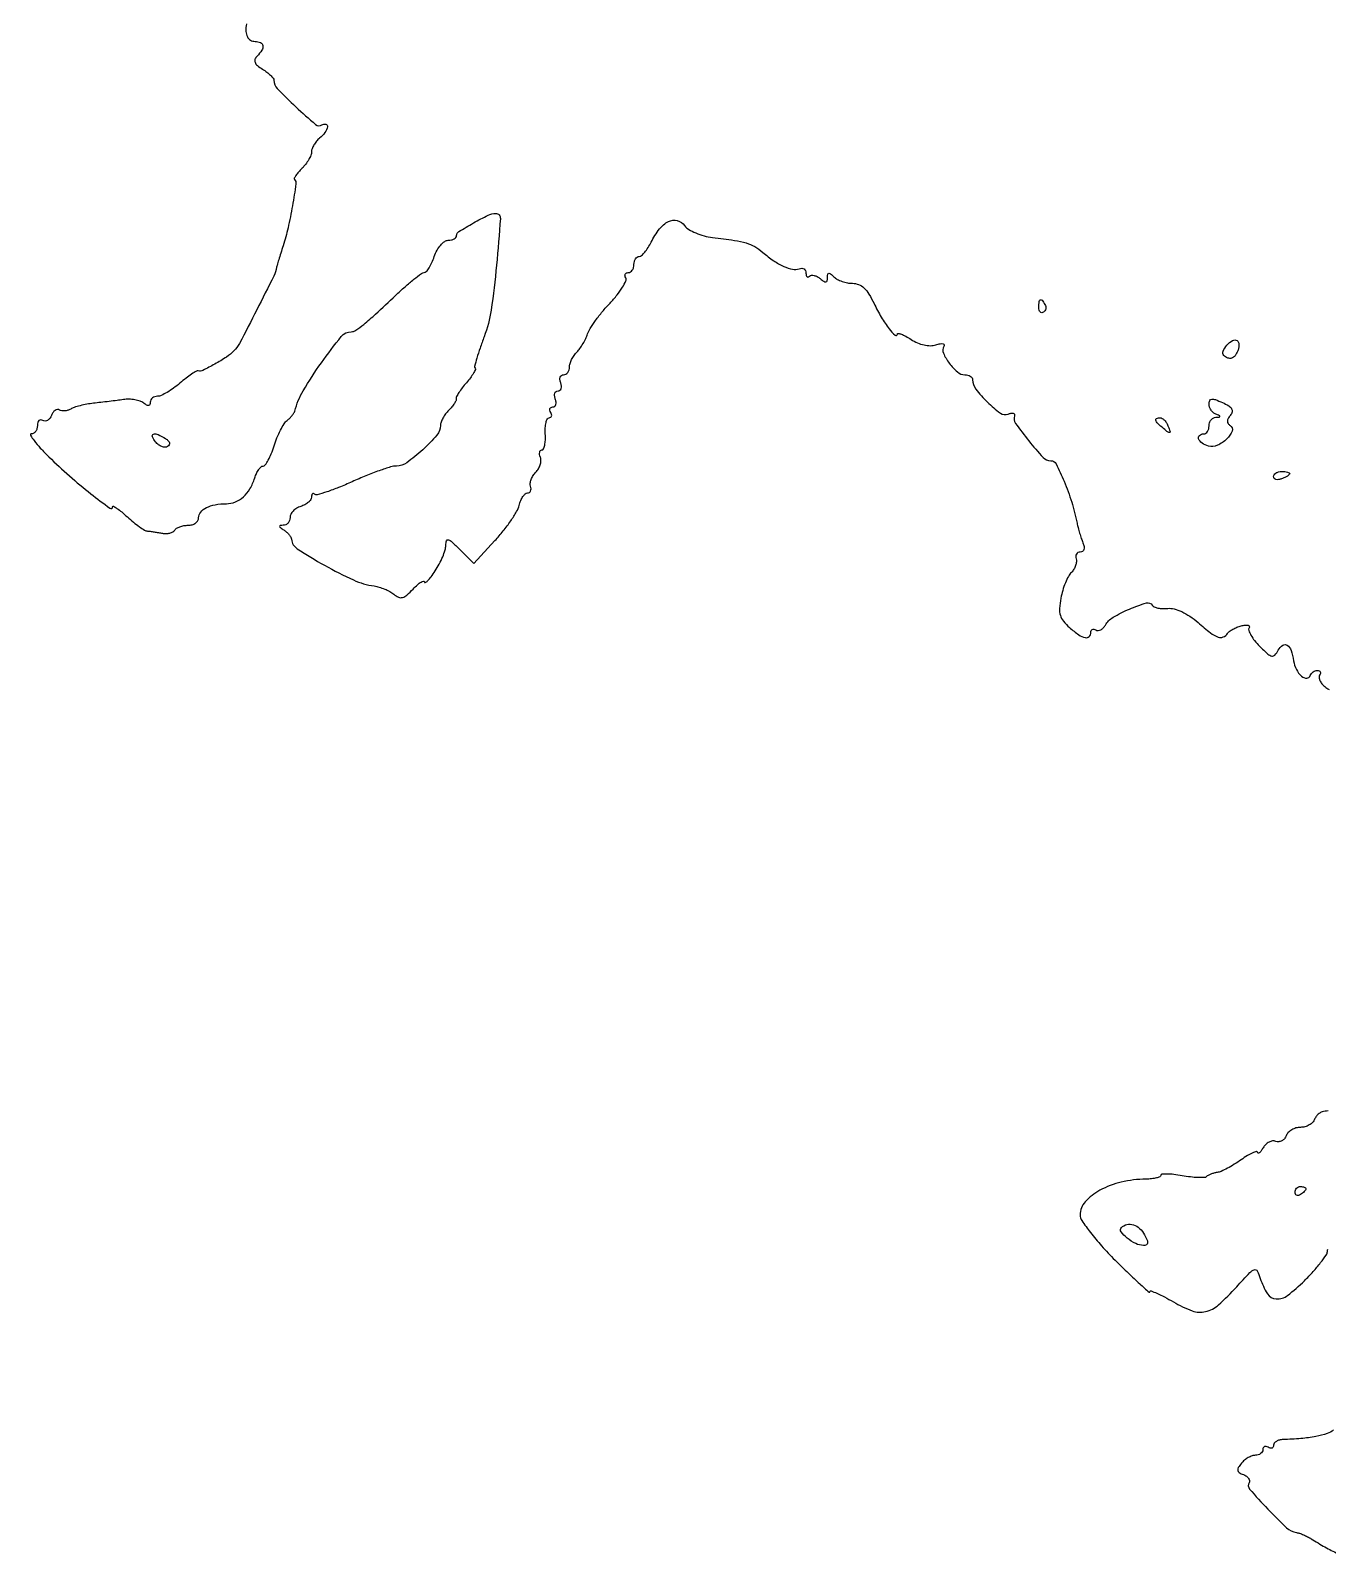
# Model space of a CAD drawing. Extents: x 1 to 489, y 0 to 572.
# Drawn here: x 0.7 to 242, y 2.7 to 286 of the extents above; entities that cross this region are included whole.
import ezdxf

# ---------------------------------------------------------------- set-up
doc = ezdxf.new("R2010")
doc.units = 0

msp = doc.modelspace()

# ---------------------------------------------------------------- linework, layer by layer
for points in [[(40.879241, 287.242986, 0.048838), (40.80025, 285.868025, 0.10621), (41.062379, 284.849267, 0.146781), (41.645743, 284.229249, 0.131848), (42.5, 284, -0.101511), (43.506337, 283.793563, -0.262402), (43.941139, 283.225044, -0.180014), (43.750362, 282.357835, -0.053211), (42.882102, 281.282102, 0.100957), (42.48616, 280.683223, 0.195384), (42.487839, 280.118415, 0.124273), (42.921268, 279.531579, 0.03229), (43.882102, 278.841555, -0.022624), (44.693056, 278.282591, -0.029493), (45.377868, 277.696714, -0.029951), (45.872448, 277.159658, -0.17278), (46, 276.80156, 0.193836), (46.633767, 275.228179, 0.013536), (50.094409, 271.819186, 0.011177), (53.75679, 268.551834, 0.32576), (54.937847, 268.461587, -0.197086), (55.670969, 268.583202, -0.400002), (55.966554, 268.136913, -0.115573), (55.504756, 267.063132, -0.060522), (54.5, 266, 0.045898), (53.926065, 265.427146, 0.040787), (53.440625, 264.737122, 0.04303), (53.107225, 264.039006, 0.090127), (53, 263.448984, -0.095646), (52.879778, 262.826258, -0.034669), (52.485937, 262.012469, -0.03285), (51.919694, 261.15889, -0.033513), (51.25, 260.392857, 0.018052), (50.603401, 259.697802, 0.029329), (50.112603, 259.058259, 0.029414), (49.800397, 258.533981, 0.326702), (49.835459, 258.30699, -0.237452), (50.101942, 257.498852, -0.005566), (49.450578, 253.433645, -0.012925), (48.634685, 249.321349, -0.023132), (47.722749, 246, 0.002014), (47.281326, 244.622874, 0.00277), (46.896398, 243.38125, 0.001771), (46.582497, 242.335239, 0.033139), (46.506915, 242, -0.076663), (45.979255, 240.344325, -0.002473), (42.820212, 234.070917, -0.002485), (39.600423, 227.831672, -0.076151), (38.566433, 226.423575, -0.050833), (37.179415, 225.293161, -0.01845), (35.006623, 223.974891, -0.012365), (32.793038, 222.811987, -0.181974), (31.93293, 222.726571, 0.202626), (31.58275, 222.677647, 0.01321), (30.698636, 222.117088, 0.017523), (29.656089, 221.362475, 0.01207), (28.52739, 220.439023, -0.02135), (27.342044, 219.505393, -0.024148), (26.127787, 218.716463, -0.024353), (25.042694, 218.15266, -0.108043), (24.344461, 218, 0.082092), (23.830971, 217.915121, 0.092262), (23.394935, 217.670282, 0.100656), (23.103381, 217.305673, 0.119028), (23, 216.877555, -0.093979), (22.918914, 216.449956, -0.278703), (22.69119, 216.275987, -0.161095), (22.31271, 216.356929, -0.034444), (21.75, 216.741068, 0.08689), (21.093556, 217.095018, 0.038229), (20.132812, 217.334962, 0.03634), (19.048915, 217.438979, 0.040427), (18, 217.3783, -0.002611), (16.824121, 217.220531, -0.001306), (15.335571, 217.032668, -0.001297), (13.793984, 216.846259, -0.001915), (12.440241, 216.69138, 0.017356), (11.181523, 216.507843, 0.016996), (9.929653, 216.236444, 0.017156), (8.849245, 215.923674, 0.059439), (8.190241, 215.617575, -0.061179), (7.668466, 215.377414, -0.055545), (7.086664, 215.260575, -0.059094), (6.535008, 215.277594, -0.101517), (6.104785, 215.435239, 0.167719), (5.716845, 215.522492, 0.120855), (5.296958, 215.368432, 0.092131), (4.906882, 214.985664, 0.061252), (4.611848, 214.430874, -0.069662), (4.308048, 213.88198, -0.099962), (3.893882, 213.513622, -0.123645), (3.43751, 213.381589, -0.148363), (3.007063, 213.495635, 0.137823), (2.624686, 213.605446, 0.191), (2.295825, 213.477243, 0.139718), (2.073848, 213.110255, 0.066686), (2, 212.559017, -0.0696), (1.916655, 211.963168, -0.085594), (1.673409, 211.457961, -0.100054), (1.312171, 211.120176, -0.138989), (0.888199, 211, 0.575381), (0.731951, 210.731208, 0.033039), (1.384269, 209.743639, 0.024373), (2.541755, 208.365321, 0.011988), (4.138199, 206.723027, 0.013676), (7.957468, 203.177629, 0.013972), (11.938287, 199.872427, 0.007938), (15.500945, 197.169044, 0.614495), (16, 197.42178, -0.561921), (16.166469, 197.523134, -0.03119), (16.804811, 197.141048, -0.024318), (17.687907, 196.469232, -0.012175), (18.739782, 195.540469, 0.015518), (19.862809, 194.562163, 0.019081), (20.971504, 193.723788, 0.017798), (21.940781, 193.097444, 0.116146), (22.489782, 192.923489, -0.013331), (22.996609, 192.871483, -0.004772), (23.716144, 192.771216, -0.00473), (24.503488, 192.646204, -0.00558), (25.246029, 192.512555, 0.05232), (25.955656, 192.452308, 0.056266), (26.64454, 192.543956, 0.063249), (27.211855, 192.764654, 0.130709), (27.555046, 193.089067, -0.119144), (27.90851, 193.438771, -0.04853), (28.52282, 193.732413, -0.044391), (29.274763, 193.932598, -0.042893), (30.059017, 194, 0.070064), (30.800831, 194.104462, 0.085884), (31.429836, 194.409197, 0.100135), (31.850381, 194.861803, 0.138142), (32, 195.393011, -0.175763), (32.3782, 196.435653, -0.101976), (33.433749, 197.274673, -0.074079), (35.07832, 197.820515, -0.043171), (37.153216, 198, 0.096492), (38.831267, 198.32688, 0.088349), (40.323267, 199.2644, 0.077636), (41.546393, 200.781336, 0.054124), (42.435456, 202.79664, -0.033048), (42.765931, 203.640155, -0.043754), (43.180524, 204.352763, -0.050506), (43.613166, 204.850739, -0.19091), (43.989836, 205, 0.244864), (44.389286, 205.208099, 0.027859), (44.942666, 206.101562, 0.028615), (45.515535, 207.313323, 0.01941), (46.032789, 208.75, -0.020154), (46.578594, 210.258928, -0.021242), (47.235664, 211.692187, -0.021459), (47.90458, 212.873468, -0.083579), (48.459576, 213.5, 0.025288), (48.947866, 213.936685, 0.025097), (49.390881, 214.421496, 0.025908), (49.733804, 214.883624, 0.082838), (49.890256, 215.232752, -0.069348), (51.464537, 219.014472, -0.021267), (54.839271, 224.216674, -0.014619), (58.541058, 229.114212, -0.227384), (60.388134, 230, 0.151027), (61.241915, 230.263908, 0.021691), (62.721925, 231.372653, 0.014755), (64.925317, 233.289014, 0.00316), (68.628027, 236.75, -0.008729), (70.409384, 238.378273, -0.012552), (72.046547, 239.751563, -0.008361), (73.446994, 240.829831, -0.161232), (73.960991, 241, 0.220764), (74.351459, 241.181236, 0.034937), (74.863818, 241.88125, 0.033192), (75.388082, 242.850961, 0.023464), (75.850155, 244, -0.043127), (76.365007, 245.147871, -0.051507), (77.044661, 246.11875, -0.059582), (77.777884, 246.785692, -0.156016), (78.44798, 247, 0.055141), (79.041685, 247.065675, 0.074741), (79.544094, 247.26028, 0.094217), (79.881121, 247.547996, 0.170701), (80, 247.886059, -0.25944), (80.402931, 248.61033, -0.01006), (83.130152, 250.227748, -0.014613), (85.871878, 251.675962, -0.114683), (87.266046, 252, -0.434896), (88.133112, 251.069925, -0.005818), (87.420501, 242.370137, -0.013404), (86.411747, 234.016265, -0.054223), (85.117988, 229.059604, 0.008196), (84.35293, 226.945796, 0.012828), (83.771772, 225.10123, 0.00692), (83.351583, 223.557336, 0.265294), (83.442676, 223.223991, -0.315231), (83.491454, 222.947557, -0.0257), (83.127941, 222.261872, -0.027209), (82.562581, 221.423427, -0.017009), (81.816251, 220.50368, 0.015527), (81.052008, 219.567542, 0.021365), (80.429123, 218.677987, 0.018734), (79.98361, 217.918813, 0.179687), (79.933018, 217.553579, -0.169175), (79.893478, 217.217866, -0.030415), (79.579654, 216.661051, -0.029791), (79.113588, 216.026646, -0.023061), (78.535714, 215.392857, 0.037934), (77.948035, 214.708535, 0.034727), (77.451116, 213.923472, 0.036538), (77.107625, 213.158082, 0.087421), (77, 212.547229, -0.180556), (76.337262, 210.771792, -0.028262), (73.687308, 208.044602, -0.02912), (70.731752, 205.629872, -0.157997), (68.788205, 205, 0.074309), (67.721537, 204.840594, 0.010573), (65.612355, 204.146699, 0.011837), (63.136739, 203.207363, 0.009843), (60.549565, 202.095145, -0.010065), (58.052789, 201.023105, -0.015687), (55.857075, 200.211475, -0.009887), (54.036587, 199.642503, -0.273677), (53.571522, 199.761811, 0.129856), (53.354805, 199.887956, 0.259199), (53.167885, 199.842536, 0.155756), (53.039781, 199.616793, 0.05183), (53, 199.234054, -0.151506), (52.855093, 198.766808, -0.063849), (52.4125, 198.271223, -0.055052), (51.765138, 197.824236, -0.046779), (51, 197.5, 0.06077), (50.235286, 197.150468, 0.063046), (49.5875, 196.63086, 0.069989), (49.148573, 196.027698, 0.122947), (49, 195.432612, -0.085754), (48.905278, 194.884385, -0.092762), (48.632812, 194.416332, -0.098988), (48.226861, 194.100427, -0.113411), (47.75, 193.984687, 0.032638), (47.188457, 193.941078, 0.401392), (47.067639, 193.786885, 0.21442), (47.202313, 193.55234, 0.015542), (47.83541, 193.122884, -0.039842), (48.353584, 192.733361, -0.039049), (48.8072, 192.264142, -0.041802), (49.137249, 191.788761, -0.103853), (49.268375, 191.388197, 0.224786), (50.351714, 189.627623, 0.015817), (55.431273, 186.545893, 0.022296), (60.805315, 183.822082, 0.07147), (64.652469, 182.708199, -0.039314), (65.587018, 182.501454, -0.026314), (66.616575, 182.126895, -0.026532), (67.581857, 181.655134, -0.046304), (68.316168, 181.152567, 0.071524), (69.188604, 180.617768, 0.170218), (69.937188, 180.565349, 0.1146), (70.750856, 181.005112, 0.024272), (71.913698, 182.137741, -0.019835), (72.716129, 182.933316, -0.046367), (73.389084, 183.443602, -0.107028), (73.823114, 183.598535, -0.450596), (74.006589, 183.438561, 0.56809), (74.177688, 183.338191, 0.075001), (74.594872, 183.656952, 0.0323), (75.235573, 184.411405, 0.013629), (76, 185.5, 0.024371), (76.760939, 186.780383, 0.023387), (77.405128, 188.146165, 0.024064), (77.857825, 189.402541, 0.073645), (77.993411, 190.295455, -0.075293), (78.119015, 191.104759, -0.412901), (78.472501, 191.290302, -0.113053), (79.130848, 190.909026, -0.008827), (80.601692, 189.489217), (83.203384, 186.887525), (87.13288, 191.143935, 0.017611), (88.679441, 192.942286, 0.01821), (90.077645, 194.825599, 0.018255), (91.165726, 196.539293, 0.070944), (91.639596, 197.700173, -0.037527), (91.932227, 198.58049, -0.049474), (92.333642, 199.324426, -0.058876), (92.776733, 199.838583, -0.187628), (93.191741, 200, 0.143638), (93.529425, 200.099052, 0.144863), (93.758761, 200.364565, 0.115203), (93.838295, 200.766611, 0.072039), (93.752976, 201.241071, -0.111891), (93.695768, 201.817655, -0.057792), (93.868493, 202.525264, -0.053169), (94.227072, 203.246996, -0.054567), (94.727153, 203.87001, 0.062595), (95.21867, 204.502839, 0.058215), (95.552785, 205.252941, 0.062316), (95.687722, 206.001815, 0.105441), (95.588895, 206.628939, -0.050554), (95.44614, 207.154164, -0.092014), (95.454625, 207.597251, -0.141471), (95.607221, 207.887706, -0.204268), (95.87062, 208, 0.298648), (96.170726, 208.196805, 0.050829), (96.388739, 208.88125, 0.041196), (96.509955, 209.850238, 0.025386), (96.5, 211, -0.028286), (96.496709, 212.149607, -0.045477), (96.637817, 213.11875, -0.05836), (96.886258, 213.795022, -0.282728), (97.219782, 214, 0.136646), (97.510793, 214.081045, 0.190859), (97.672625, 214.29375, 0.14052), (97.670684, 214.617167, 0.067191), (97.5, 215, -0.079467), (97.340647, 215.382252, -0.157566), (97.36538, 215.70625, -0.184509), (97.56712, 215.921216, -0.113538), (97.909598, 216, 0.172457), (98.252873, 216.122029, 0.149855), (98.46628, 216.440625, 0.105471), (98.506416, 216.925826, 0.059765), (98.361626, 217.5, -0.062927), (98.220718, 218.07401, -0.109632), (98.271065, 218.559375, -0.151303), (98.499837, 218.878421, -0.163532), (98.861626, 219, 0.163532), (99.223415, 219.121579, 0.151303), (99.452188, 219.440625, 0.109632), (99.502534, 219.92599, 0.062927), (99.361626, 220.5, -0.06502), (99.22328, 221.073899, -0.112257), (99.280284, 221.559375, -0.151946), (99.519085, 221.878743, -0.158089), (99.893011, 222, 0.128187), (100.315174, 222.110039, 0.100736), (100.674822, 222.419643, 0.089262), (100.916635, 222.882776, 0.07593), (101, 223.428571, -0.075462), (101.098046, 224.074515, -0.038439), (101.40187, 224.83937, -0.037085), (101.844489, 225.596374, -0.045574), (102.368068, 226.225211, 0.039502), (102.938203, 226.893326, 0.022706), (103.520456, 227.77804, 0.022579), (104.027853, 228.725859, 0.034772), (104.369973, 229.59032, -0.063937), (104.839518, 230.600694, -0.016242), (105.855404, 232.100978, -0.016292), (107.13777, 233.752358, -0.015836), (108.536693, 235.332883, 0.019873), (109.847111, 236.83771, 0.029627), (110.857362, 238.260392, 0.029385), (111.508807, 239.454318, 0.253826), (111.475772, 240.039202, -0.086987), (111.329205, 240.406117, -0.165852), (111.367483, 240.717766, -0.178985), (111.583483, 240.925401, -0.103223), (111.940983, 241, 0.140337), (112.344827, 241.115626, 0.099915), (112.688914, 241.440625, 0.085131), (112.920655, 241.926682, 0.06887), (113, 242.5, -0.061151), (113.070414, 243.073588, -0.079691), (113.277721, 243.559375, -0.097518), (113.584851, 243.884583, -0.15614), (113.945434, 244, 0.181615), (114.393884, 244.168446, 0.037434), (114.996363, 244.780717, 0.034877), (115.626665, 245.640167, 0.026694), (116.195434, 246.657759, -0.050927), (117.729372, 249.11496, -0.113229), (119.427489, 250.503573, -0.180431), (121.046435, 250.670824, -0.170941), (122.423724, 249.743282, 0.095217), (123.196003, 249.036086, 0.037057), (124.487673, 248.367735, 0.035005), (126.032132, 247.832788, 0.03647), (127.615155, 247.527449, -0.006884), (131.679327, 246.990305, -0.035608), (133.89206, 246.503949, -0.059291), (135.453228, 245.832849, -0.045949), (136.964418, 244.762495, 0.027236), (138.988509, 243.212114, 0.044402), (140.874738, 242.155953, 0.055116), (142.50884, 241.629671, 0.137287), (143.75, 241.718461, -0.094158), (144.226921, 241.793725, -0.135595), (144.632812, 241.667819, -0.142696), (144.902783, 241.358132, -0.108804), (145, 240.916667, 0.052622), (145.045861, 240.482122, 0.158261), (145.193285, 240.227139, 0.258618), (145.408384, 240.177565, 0.12712), (145.657991, 240.324657, -0.171918), (146.010146, 240.492554, -0.082297), (146.516912, 240.462194, -0.066538), (147.095866, 240.246292, -0.050768), (147.657991, 239.868879, 0.025881), (148.324231, 239.371825, 0.188041), (148.706853, 239.287275, 0.304866), (148.931893, 239.495284, 0.058285), (149, 240.077555, -0.043106), (149.052977, 240.690915, -0.336055), (149.25, 240.874491, -0.204211), (149.579266, 240.772205, -0.020332), (150.2, 240.2, 0.074329), (150.821929, 239.739828, 0.038561), (151.709343, 239.3525, 0.037277), (152.702385, 239.088393, 0.046388), (153.653083, 239, -0.096801), (154.79439, 238.77695, -0.091667), (155.792683, 238.138729, -0.067358), (156.721135, 237.001416, -0.02789), (157.665142, 235.25, 0.022894), (159.006673, 232.700429, 0.029883), (160.472464, 230.510746, 0.054751), (161.57632, 229.347107, 0.638559), (162, 229.543581, -0.461572), (162.175144, 229.692886, -0.052312), (162.747765, 229.538424, -0.035207), (163.568465, 229.15367, -0.017819), (164.545583, 228.56209, 0.043546), (165.726886, 227.927433, 0.047889), (166.963728, 227.530884, 0.05199), (168.147781, 227.39931, 0.07869), (169.170812, 227.554214, -0.027743), (169.969006, 227.759608, -0.096309), (170.499517, 227.761922, -0.278433), (170.706461, 227.576435, -0.215885), (170.666932, 227.270102, 0.244249), (170.573659, 226.019717, 0.057857), (171.646925, 224.146287, 0.057108), (173.16943, 222.511733, 0.178558), (174.556704, 222, -0.062107), (175.108576, 221.931184, -0.08042), (175.576032, 221.728788, -0.097917), (175.888898, 221.428845, -0.154019), (176, 221.076725, 0.16589), (176.593237, 219.337886, 0.035504), (178.747491, 216.923637, 0.03328), (181.166356, 214.866602, 0.256569), (182.588127, 214.672191, -0.043412), (183.141759, 214.831173, -0.109496), (183.558596, 214.820643, -0.216041), (183.772253, 214.651748, -0.201278), (183.79437, 214.372681, 0.235985), (184.002757, 212.948884, 0.017314), (186.444251, 209.693164, 0.018094), (189.106102, 206.622795, 0.208015), (190.538322, 206, -0.282076), (191.523387, 205.396234, -0.017713), (193.023494, 202.173455, -0.024371), (194.436488, 198.320367, -0.025684), (195.43966, 194.414434, 0.013518), (195.638361, 193.554486, 0.008203), (195.917389, 192.548302, 0.008216), (196.22727, 191.558312, 0.014328), (196.520898, 190.75, -0.047675), (196.730976, 190.024394, -0.116366), (196.706017, 189.471982, -0.178703), (196.457055, 189.130893, -0.147713), (196.023655, 189, 0.113524), (195.602497, 188.903129, 0.140789), (195.304512, 188.635435, 0.130397), (195.179972, 188.232585, 0.09081), (195.247024, 187.758929, -0.10562), (195.310705, 187.189087, -0.058663), (195.15994, 186.503169, -0.054639), (194.83264, 185.812823, -0.058443), (194.36964, 185.226782, 0.074714), (193.828008, 184.493588, 0.025241), (193.264997, 183.287138, 0.024457), (192.768423, 181.870978, 0.025731), (192.422153, 180.436735, 0.029919), (192.181966, 178.534877, 0.088427), (192.326743, 177.23107, 0.099062), (192.899468, 176.142851, 0.043629), (194.035881, 174.968881, 0.025412), (195.738178, 173.637774, 0.097105), (196.962645, 173.092106, 0.25682), (197.681788, 173.296686, 0.200334), (198, 174.059017, -0.100016), (198.072525, 174.417956, -0.176854), (198.275696, 174.636558, -0.168473), (198.580248, 174.678876, -0.089697), (198.93854, 174.537985, 0.153741), (199.360159, 174.43101, 0.103426), (199.843527, 174.561011, 0.084433), (200.316219, 174.910984, 0.063788), (200.701397, 175.43091, -0.134475), (202.121999, 176.873985, -0.031293), (205.192736, 178.408154, -0.02676), (208.32399, 179.541448, -0.340007), (209.422183, 179.125911, 0.156104), (209.786753, 178.814125, 0.04819), (210.485327, 178.596881, 0.042924), (211.361105, 178.491813, 0.03575), (212.2983, 178.527316, -0.09112), (213.484781, 178.44126, -0.04542), (214.907354, 177.930156, -0.039817), (216.437957, 177.063339, -0.030727), (217.95813, 175.892473, 0.013711), (220.274344, 173.979532, 0.077679), (221.668704, 173.203493, 0.185932), (222.639973, 173.217916, 0.160022), (223.425399, 173.879293, -0.096556), (223.771437, 174.253664, -0.03246), (224.401682, 174.655232, -0.030887), (225.173845, 175.019362, -0.030788), (225.985796, 175.286035, -0.033211), (226.72399, 175.42753, -0.093139), (227.247182, 175.394652, -0.234742), (227.469727, 175.203509, -0.243022), (227.447543, 174.915123, 0.22813), (227.393982, 174.406851, 0.04421), (227.791461, 173.544618, 0.03904), (228.478842, 172.536324, 0.027257), (229.397993, 171.511098, 0.011544), (230.928562, 170.049618, 0.131322), (231.664305, 169.66838, 0.269687), (232.236635, 169.851659, 0.056018), (232.876827, 170.744385, -0.11047), (233.714811, 171.68029, -0.317137), (234.540775, 171.685483, -0.164048), (235.256695, 170.719252, -0.040281), (235.71769, 168.76764, 0.080762), (236.232437, 167.175052, 0.094396), (237.20779, 165.923563, 0.18198), (238.171518, 165.560244, 0.320229), (238.833333, 166.032046, -0.082665), (239.033821, 166.402018, -0.068236), (239.355357, 166.715663, -0.069182), (239.744456, 166.927508, -0.090351), (240.14235, 167, -0.103459), (240.471621, 166.931131, -0.179134), (240.67045, 166.739534, -0.165659), (240.705442, 166.451931, -0.086795), (240.570027, 166.113307, 0.165938), (240.471484, 165.682148, 0.078442), (240.620389, 165.124078, 0.064546), (240.981976, 164.529284, 0.050777), (241.51101, 163.990862, 0.047097), (242.316431, 163.441498, 0.12298)], [(242.140186, 85.055447, -0.051855), (241.606989, 85, 0.096313), (241.031441, 84.888097, 0.06686), (240.454091, 84.559375, 0.064359), (239.962529, 84.073431, 0.074185), (239.638374, 83.5, -0.105748), (239.264881, 82.926331, -0.066599), (238.625915, 82.440625, -0.062402), (237.831613, 82.11197, -0.067019), (237, 82, 0.069461), (236.16675, 81.883682, 0.063142), (235.367607, 81.542493, 0.066771), (234.721694, 81.038111, 0.102373), (234.339573, 80.442529, -0.085012), (234.009484, 79.886859, -0.093499), (233.522527, 79.494122, -0.100413), (232.956173, 79.323827, -0.115089), (232.397405, 79.400996, 0.126634), (231.80854, 79.468706, 0.083639), (231.155258, 79.263515, 0.074649), (230.538279, 78.822819, 0.068533), (230.056856, 78.208467, -0.020487), (229.670914, 77.604745, -0.061704), (229.344471, 77.242177, -0.229), (229.142799, 77.187601, -0.35028), (229.030409, 77.318094, 0.4672), (228.812984, 77.486669, 0.049639), (228.117087, 77.260823, 0.034128), (227.13146, 76.746141, 0.017329), (225.963931, 75.974317, -0.015956), (224.696291, 75.1313, -0.016778), (223.39818, 74.385627, -0.016654), (222.239198, 73.819261, -0.068988), (221.492875, 73.601833, 0.028719), (220.902694, 73.480261, 0.026772), (220.315994, 73.289667, 0.027778), (219.813617, 73.063404, 0.076821), (219.50156, 72.834893, -0.190112), (219.083375, 72.653307, -0.017867), (217.941696, 72.655378, -0.020912), (216.534866, 72.767262, -0.014922), (214.972615, 73.005008, 0.015217), (213.449252, 73.235916, 0.02605), (212.166956, 73.323136, 0.024929), (211.204578, 73.290382, 0.389857), (211, 73.067885, -0.297486), (210.830644, 72.808429, -0.041246), (210.192188, 72.588488, -0.036264), (209.303911, 72.42977, -0.022756), (208.25, 72.367712, 0.053547), (203.664482, 71.813391, 0.06788), (199.679123, 70.300331, 0.084425), (196.941923, 68.145777, 0.185975), (196, 65.700968, 0.151074), (196.326294, 64.645698, 0.014896), (197.909375, 62.4724, 0.017741), (200.010476, 59.951478, 0.013162), (202.5, 57.314358, 0.004679), (204.993703, 54.85482, 0.008424), (207.090625, 52.892323, 0.004033), (208.820842, 51.352059, 0.644541), (209, 51.433303, -0.519788), (209.199169, 51.573126, -0.016357), (210.283586, 51.140844, -0.019085), (211.693141, 50.459598, -0.010431), (213.369654, 49.52352, 0.043884), (216.848246, 47.875745, 0.148359), (219.330221, 47.726402, 0.123672), (221.743739, 48.984641, 0.026461), (225.131296, 52.332949, -0.004611), (227.583587, 54.978346, -0.11765), (228.399253, 55.512531, -0.376811), (228.95913, 55.29207, -0.041932), (229.526812, 53.915523, 0.062701), (230.85111, 51.047428, 0.244216), (232.480964, 50.083837, 0.178434), (234.609104, 50.738127, 0.033505), (237.72816, 53.465002, 0.012925), (239.364324, 55.188014, 0.017504), (240.745147, 56.831727, 0.01455), (241.78778, 58.248007, 0.152541), (242, 58.927438, -0.079624), (242.066363, 59.341522, -0.157754)], [(243.118236, 25.718236, -0.120904), (241.998964, 25.040051, -0.028711), (239.868642, 24.503548, -0.025366), (237.085828, 24.115412, -0.015168), (233.75, 23.923301, 0.054834), (233.080578, 23.831182, 0.073075), (232.514062, 23.596854, 0.091259), (232.133432, 23.262945, 0.168744), (232, 22.878834, -0.118367), (231.920708, 22.548585, -0.186466), (231.70625, 22.356344, -0.15381), (231.382397, 22.337896, -0.07646), (231, 22.5, 0.082592), (230.6179, 22.656512, 0.161196), (230.29375, 22.6254, 0.182303), (230.078288, 22.413961, 0.108972), (230, 22.059017, -0.129192), (229.893877, 21.655153, -0.100706), (229.595343, 21.311086, -0.088925), (229.148767, 21.079717, -0.075301), (228.622445, 21, 0.086074), (228.005437, 20.89299, 0.043608), (227.286745, 20.562851, 0.0416), (226.584183, 20.081249, 0.048537), (226.009821, 19.511833, 0.034075), (225.432565, 18.711066, 0.184896), (225.332843, 18.194818, 0.213968), (225.607555, 17.790177, 0.046629), (226.381632, 17.407048, -0.05831), (226.956093, 17.10586, -0.089065), (227.356268, 16.712314, -0.119151), (227.523412, 16.292504, -0.175596), (227.44307, 15.907885, 0.328417), (227.540371, 14.710217, 0.011092), (230.918383, 10.994932, 0.015026), (234.427531, 7.518756, 0.151142), (236.260746, 6.631819, -0.042833), (236.841819, 6.491948, -0.019276), (237.576594, 6.215061, -0.018919), (238.334941, 5.861046, -0.024465), (239, 5.477152, 0.01545), (241.550784, 3.942809, 0.021242), (243.938466, 2.735469, 0.024029)]]:
    msp.add_lwpolyline(points, format="xyb")
for points in [[(189.457295, 235.069098, -0.090093), (189.612382, 234.673795, -0.095385), (189.614038, 234.257398, -0.099739), (189.463027, 233.88478, -0.108766), (189.182979, 233.613087, -0.158515), (188.860929, 233.534562, -0.191218), (188.582917, 233.669932, -0.126631), (188.394948, 234.024148, -0.059057), (188.333333, 234.543989, -0.019984), (188.376303, 235.618676, -0.269722), (188.59208, 235.929499, -0.350126), (188.913397, 235.852054, -0.02679)], [(225.349337, 226.467975, -0.068236), (224.839211, 225.540088, -0.154846), (224.19684, 225.077002, -0.180148), (223.47468, 225.105261, -0.097763), (222.726778, 225.606556, -0.312381), (222.588571, 226.366731, -0.076864), (223.322198, 227.488602, -0.073974), (224.380927, 228.363401, -0.278561), (225.206326, 228.363015, -0.165356), (225.434966, 228.091141, -0.074177), (225.539695, 227.630183, -0.061561), (225.512566, 227.0612, -0.048988)], [(223.943626, 214.432074, 0.049919), (223.546126, 213.842193, 0.119659), (223.413953, 213.335215, 0.155142), (223.541853, 212.908155, 0.104985), (223.911996, 212.554389, -0.355766), (224.272407, 211.514454, -0.116202), (223.314667, 210.05694, -0.085219), (221.542632, 208.875464, -0.170062), (219.883912, 208.740609, -0.080718), (218.698052, 209.265729, -0.156236), (218.050274, 210.062081, -0.318175), (218.210153, 210.706517, -0.17978), (219, 211, 0.148195), (219.381354, 211.115568, 0.098894), (219.70625, 211.440625, 0.082425), (219.925306, 211.926543, 0.064853), (220, 212.5, -0.080979), (220.094381, 213.078926, -0.086824), (220.367188, 213.582566, -0.093931), (220.773019, 213.934111, -0.116386), (221.25, 214.078947, 0.011437), (221.903389, 214.135242, 0.382689), (222, 214.242982, 0.295955), (221.909806, 214.382013, 0.009076), (221.25, 214.662281, -0.086475), (220.772099, 214.959276, -0.06515), (220.367188, 215.428351, -0.064562), (220.093364, 215.990818, -0.081205), (220, 216.561895, -0.10362), (220.132168, 217.192799, -0.26976), (220.493091, 217.456402, -0.11663), (221.178202, 217.367965, -0.016737), (222.492184, 216.821607, -0.029408), (223.642527, 216.213449, -0.120533), (224.196709, 215.659672, -0.20416), (224.279694, 215.083602, -0.108677)], [(212.415903, 212.358556, -0.012731), (212.735322, 211.458284, -0.389672), (212.644403, 211.258808, -0.27071), (212.382614, 211.292701, -0.008807), (211.522892, 211.981001, -0.017238), (210.437502, 212.946872, -0.127361), (210.075, 213.530548, -0.389178), (210.234992, 213.870501, -0.097466), (210.893011, 214, -0.148172), (211.280616, 213.882557, -0.058677), (211.708728, 213.517826, -0.05126), (212.108853, 212.986565, -0.0442)], [(25.856763, 210.109687, -0.055227), (26.348827, 209.715727, -0.136748), (26.573772, 209.316881, -0.192588), (26.522353, 208.948828, -0.125121), (26.22007, 208.63601, -0.151089), (25.747486, 208.513493, -0.082132), (25.155439, 208.639771, -0.069165), (24.537349, 208.987251, -0.057015), (23.990862, 209.51101, -0.070243), (23.399887, 210.469597, -0.444336), (23.608907, 210.932599, -0.188345), (24.443277, 210.880926, -0.032662)], [(235, 203.606989, -0.222225), (234.912889, 203.420671, -0.030693), (234.559375, 203.160341, -0.030395), (234.074558, 202.887494, -0.02136), (233.5, 202.638374, -0.055937), (232.925634, 202.488865, -0.100118), (232.440625, 202.516384, -0.147206), (232.122486, 202.710807, -0.184534), (232, 203.031385, -0.152681), (232.115494, 203.400789, -0.098158), (232.440625, 203.715469, -0.08088), (232.926468, 203.92777, -0.062722), (233.5, 204, -0.024748), (234.074824, 203.971531, -0.039339), (234.559375, 203.884553, -0.046727), (234.903916, 203.758929, -0.289661)], [(238, 70.559017, -0.151918), (237.934461, 70.34829, -0.038439), (237.70625, 70.066025, -0.035638), (237.382774, 69.768994, -0.029505), (237, 69.5, -0.082592), (236.6179, 69.343488, -0.161196), (236.29375, 69.3746, -0.182303), (236.078288, 69.586039, -0.108972), (236, 69.940983, -0.093332), (236.076123, 70.345238, -0.09642), (236.29375, 70.688914, -0.099167), (236.618444, 70.918938, -0.105053), (237, 71, -0.042167), (237.382849, 70.967655, -0.061769), (237.70625, 70.870461, -0.081139), (237.92554, 70.727648, -0.210953)], [(208, 62, -0.02167), (208.479116, 61.003233, -0.129071), (208.563512, 60.437193, -0.275497), (208.333342, 60.132126, -0.103242), (207.785184, 60.031803, -0.110258), (206.351829, 60.389216, -0.054022), (204.761206, 61.413109, -0.060614), (203.629631, 62.58045, -0.374737), (203.68221, 63.348877, -0.138426), (204.718445, 63.928905, -0.135313), (205.91492, 63.888447, -0.114118), (207.077703, 63.20708, -0.0807)]]:
    msp.add_lwpolyline(points, format="xyb", close=True)

doc.saveas('drawing.dxf')
